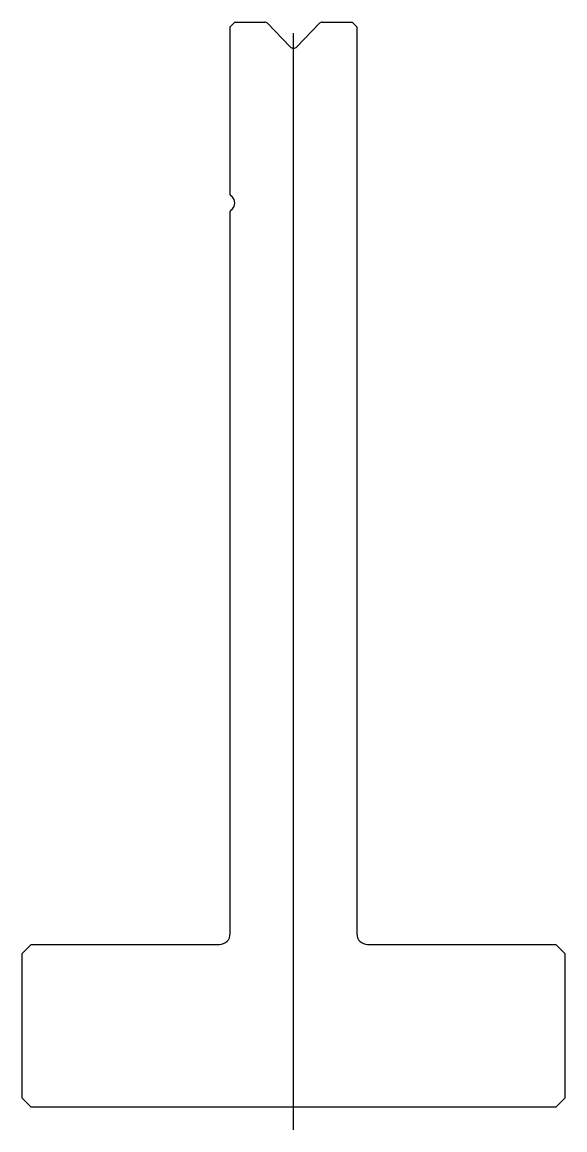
# Model space of a CAD drawing. Header units: metres. Extents: x -30 to 30, y -65 to 57.
import ezdxf

# ---------------------------------------------------------------- set-up
doc = ezdxf.new("R2010")
doc.units = ezdxf.units.M

msp = doc.modelspace()

# ---------------------------------------------------------------- linework, layer by layer
for p, q in [((-6.507851, 57.071885), (-7.007851, 56.571885)), ((-7.007851, 37.986099), (-7.007851, 56.571885)), ((-6.507851, 57.071885), (-3.177641, 57.071885)), ((-2.889905, 56.949748), (-0.367521, 54.337743)), ((0.351819, 54.337743), (2.874203, 56.949748)), ((3.161939, 57.071885), (6.492149, 57.071885)), ((6.992149, 56.571885), (6.492149, 57.071885)), ((6.992149, 56.571885), (6.992149, -43.728115)), ((-0.007851, -65.428115), (-0.007851, 55.850577)), ((-7.007851, 37.986099), (-6.800744, 37.778992)), ((-6.800744, 36.364778), (-7.007851, 36.157672)), ((-7.007851, -43.728115), (-7.007851, 36.157672)), ((-29.007851, -44.928115), (-30.007851, -45.928115)), ((-29.007851, -44.928115), (-8.207851, -44.928115)), ((8.192149, -44.928115), (28.992149, -44.928115)), ((29.992149, -45.928115), (28.992149, -44.928115)), ((-30.007851, -61.928115), (-30.007851, -45.928115)), ((29.992149, -45.928115), (29.992149, -61.928115)), ((-30.007851, -61.928115), (-29.007851, -62.928115)), ((28.992149, -62.928115), (29.992149, -61.928115)), ((28.992149, -62.928115), (-29.007851, -62.928115))]:
    msp.add_line(p, q)
for centre, radius, start, end in [((-3.177641, 56.671885), 0.4, 44, 90), ((3.161939, 56.671885), 0.4, 90, 136), ((-0.007851, 54.685072), 0.5, 224, 316), ((-7.507851, 37.071885), 1, 315, 45), ((-8.207851, -43.728115), 1.2, 270, 0), ((8.192149, -43.728115), 1.2, 180, 270)]:
    msp.add_arc(centre, radius, start, end)

doc.saveas('drawing.dxf')
